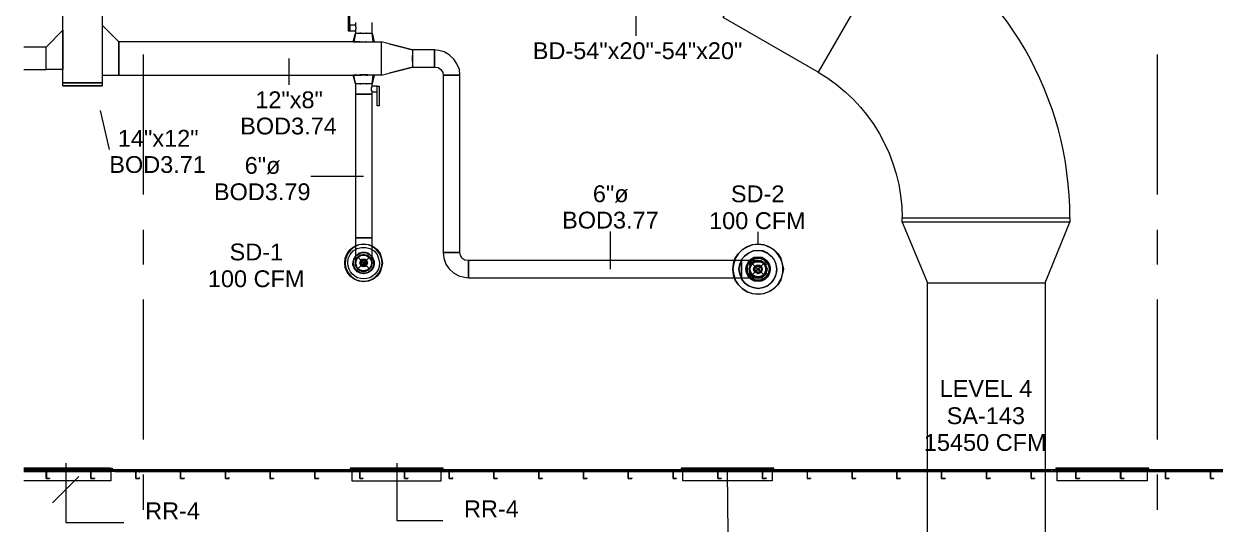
# Model space of a CAD drawing. Header units: metres. Extents: x 39 to 278, y -7 to 151.
# Drawn here: x 45.19 to 55.99, y 36.08 to 40.62 of the extents above; entities that cross this region are included whole.
import ezdxf

# ---------------------------------------------------------------- set-up
doc = ezdxf.new("R2010")
doc.units = ezdxf.units.M
doc.layers.add('HVAC - Ductos', color=5, linetype='Continuous', lineweight=50)
doc.layers.add('PDF_Geometry', color=7, linetype='Continuous', true_color=0xaaaaaa)
doc.layers.add('PDF_Text', color=7, linetype='Continuous')
doc.styles.add('PDF Helvetica', font='')
doc.styles.get('PDF Helvetica').set_extended_font_data('Helvetica')

msp = doc.modelspace()

# ---------------------------------------------------------------- linework, layer by layer
at = {"layer": 'HVAC - Ductos', "lineweight": 0}
for points in [[(52.952, 41.616), (53.154, 41.501), (52.393, 40.181), (51.531, 40.676), (52.292, 41.996), (52.402, 41.932), (52.402, 41.928), (52.952, 41.611), (53.035, 41.753), (52.485, 42.07), (52.402, 41.928), (52.952, 41.611)], [(45.541, 40.085), (45.541, 41.272), (45.898, 41.272), (45.898, 40.085)], [(48.245, 40.534), (48.24, 40.534), (48.236, 40.534), (48.24, 40.534)], [(48.3, 40.534), (48.295, 40.534)], [(49.065, 40.154), (49.088, 40.154), (49.107, 40.154), (49.12, 40.154), (49.134, 40.154), (49.139, 40.154), (49.143, 40.154), (49.139, 40.204), (49.116, 40.255), (49.088, 40.3), (49.047, 40.337), (49.001, 40.365), (48.951, 40.378), (48.914, 40.383), (48.914, 40.378), (48.914, 40.369), (48.914, 40.36), (48.914, 40.342), (48.914, 40.323), (48.914, 40.305), (48.914, 40.287), (48.914, 40.268), (48.914, 40.25), (48.914, 40.241), (48.914, 40.232), (48.914, 40.227), (48.946, 40.223), (48.969, 40.204), (48.987, 40.177), (48.992, 40.154), (49.001, 40.154), (49.015, 40.154), (49.029, 40.154), (49.047, 40.154)], [(48.992, 38.545), (49.001, 38.545), (49.015, 38.545), (49.029, 38.545), (49.047, 38.545), (49.065, 38.545), (49.088, 38.545), (49.107, 38.545), (49.12, 38.545), (49.134, 38.545), (49.139, 38.545), (49.143, 38.545), (49.143, 40.154), (49.139, 40.154), (49.134, 40.154), (49.12, 40.154), (49.107, 40.154), (49.088, 40.154), (49.065, 40.154), (49.047, 40.154), (49.029, 40.154), (49.015, 40.154), (49.001, 40.154), (48.992, 40.154)], [(48.236, 40.076), (48.24, 40.076), (48.245, 40.076), (48.24, 40.076)], [(48.295, 40.076), (48.3, 40.076)], [(48.41, 39.874), (48.392, 39.874), (48.392, 40.053), (48.41, 40.053)], [(48.195, 38.508), (48.181, 38.485), (48.172, 38.449), (48.181, 38.485)], [(48.222, 38.536), (48.254, 38.545), (48.286, 38.545), (48.318, 38.536), (48.341, 38.513), (48.346, 38.508), (48.341, 38.513), (48.346, 38.504), (48.341, 38.513), (48.318, 38.531), (48.286, 38.545), (48.254, 38.545), (48.222, 38.531), (48.199, 38.513), (48.195, 38.504), (48.199, 38.513), (48.222, 38.531), (48.254, 38.545), (48.286, 38.545), (48.318, 38.531), (48.341, 38.513), (48.318, 38.536), (48.286, 38.545), (48.254, 38.545), (48.222, 38.536), (48.195, 38.513), (48.195, 38.508), (48.195, 38.513)], [(48.199, 38.472), (48.204, 38.485), (48.217, 38.504), (48.231, 38.513), (48.25, 38.522), (48.268, 38.522), (48.286, 38.522), (48.305, 38.513), (48.323, 38.504), (48.332, 38.485), (48.341, 38.472), (48.341, 38.449), (48.341, 38.43), (48.332, 38.412), (48.323, 38.398), (48.305, 38.385), (48.286, 38.38), (48.268, 38.375), (48.25, 38.38), (48.231, 38.385), (48.217, 38.398), (48.204, 38.412), (48.199, 38.43), (48.195, 38.449)], [(48.337, 38.421), (48.318, 38.398), (48.295, 38.385), (48.268, 38.38), (48.24, 38.385), (48.217, 38.398), (48.204, 38.421), (48.199, 38.449), (48.204, 38.476), (48.217, 38.499), (48.24, 38.518), (48.268, 38.522), (48.295, 38.518), (48.318, 38.499), (48.337, 38.476), (48.341, 38.449)], [(48.24, 38.467), (48.236, 38.449), (48.24, 38.467), (48.25, 38.481), (48.268, 38.485), (48.286, 38.481), (48.3, 38.467), (48.305, 38.449), (48.3, 38.467), (48.286, 38.481), (48.268, 38.485), (48.254, 38.481)], [(48.25, 38.467), (48.245, 38.449), (48.25, 38.467), (48.263, 38.476), (48.277, 38.476), (48.291, 38.467), (48.295, 38.449), (48.291, 38.467), (48.277, 38.476), (48.263, 38.476)], [(48.282, 38.435), (48.268, 38.43), (48.254, 38.435), (48.25, 38.449), (48.254, 38.467), (48.268, 38.472), (48.282, 38.467), (48.291, 38.449)], [(49.221, 38.316), (49.221, 38.32), (49.221, 38.33), (49.221, 38.339), (49.221, 38.357), (49.221, 38.375), (49.221, 38.394), (49.221, 38.412), (49.221, 38.43), (49.221, 38.449), (49.221, 38.458), (49.221, 38.467), (49.221, 38.472), (49.189, 38.476), (49.162, 38.495), (49.148, 38.522), (49.143, 38.545), (49.139, 38.545), (49.134, 38.545), (49.12, 38.545), (49.107, 38.545), (49.088, 38.545), (49.065, 38.545), (49.047, 38.545), (49.029, 38.545), (49.015, 38.545), (49.001, 38.545), (48.992, 38.545), (48.997, 38.495), (49.015, 38.44), (49.047, 38.398), (49.084, 38.362), (49.134, 38.334), (49.185, 38.32)], [(51.696, 38.316), (51.696, 38.32), (51.696, 38.33), (51.696, 38.339), (51.696, 38.357), (51.696, 38.375), (51.696, 38.394), (51.696, 38.412), (51.696, 38.43), (51.696, 38.449), (51.696, 38.458), (51.696, 38.467), (51.696, 38.472), (49.221, 38.472), (49.221, 38.467), (49.221, 38.458), (49.221, 38.449), (49.221, 38.43), (49.221, 38.412), (49.221, 38.394), (49.221, 38.375), (49.221, 38.357), (49.221, 38.339), (49.221, 38.33), (49.221, 38.32), (49.221, 38.316)], [(51.682, 38.348), (51.673, 38.394), (51.682, 38.44), (51.696, 38.472), (51.682, 38.44), (51.673, 38.394), (51.682, 38.348), (51.696, 38.316)], [(51.756, 38.458), (51.742, 38.426), (51.737, 38.394), (51.742, 38.426), (51.756, 38.458), (51.77, 38.472)], [(48.3, 38.435), (48.305, 38.449), (48.3, 38.435), (48.286, 38.421), (48.268, 38.417), (48.25, 38.421), (48.24, 38.435), (48.236, 38.449), (48.24, 38.435), (48.254, 38.421), (48.268, 38.417), (48.286, 38.421)], [(48.291, 38.435), (48.295, 38.449), (48.291, 38.435), (48.277, 38.426), (48.263, 38.426), (48.25, 38.435), (48.245, 38.449), (48.25, 38.435), (48.263, 38.426), (48.277, 38.426)], [(48.272, 38.453), (48.268, 38.453), (48.263, 38.449), (48.268, 38.458), (48.272, 38.458), (48.277, 38.449), (48.272, 38.444), (48.268, 38.444), (48.263, 38.449), (48.268, 38.444), (48.272, 38.444), (48.272, 38.449)], [(51.742, 38.362), (51.737, 38.394), (51.742, 38.362), (51.756, 38.33), (51.77, 38.316), (51.756, 38.33)], [(51.875, 38.458), (51.898, 38.444), (51.912, 38.421), (51.916, 38.394), (51.912, 38.366), (51.898, 38.343), (51.875, 38.33), (51.847, 38.325), (51.82, 38.33), (51.797, 38.343), (51.783, 38.366), (51.774, 38.394), (51.783, 38.421), (51.797, 38.444), (51.82, 38.458), (51.847, 38.462)], [(51.866, 38.426), (51.847, 38.43), (51.866, 38.426), (51.88, 38.412), (51.884, 38.394), (51.88, 38.375), (51.866, 38.362), (51.847, 38.353), (51.829, 38.362), (51.811, 38.375), (51.806, 38.394), (51.811, 38.412), (51.829, 38.426), (51.847, 38.43), (51.829, 38.426), (51.815, 38.412), (51.806, 38.394), (51.815, 38.375), (51.829, 38.362), (51.847, 38.357), (51.866, 38.362), (51.88, 38.375), (51.884, 38.394), (51.88, 38.412)], [(51.829, 38.362), (51.847, 38.357), (51.829, 38.362), (51.815, 38.375), (51.811, 38.394), (51.815, 38.412), (51.829, 38.426), (51.847, 38.43), (51.829, 38.426), (51.815, 38.412), (51.811, 38.394), (51.815, 38.375)], [(51.861, 38.417), (51.875, 38.403), (51.875, 38.385), (51.861, 38.371), (51.847, 38.366), (51.829, 38.371), (51.82, 38.385), (51.82, 38.403), (51.829, 38.417), (51.847, 38.421)], [(51.838, 38.389), (51.847, 38.385), (51.838, 38.389), (51.838, 38.398), (51.847, 38.403), (51.838, 38.398)], [(51.866, 38.426), (51.847, 38.43), (51.866, 38.426), (51.88, 38.412), (51.884, 38.394), (51.88, 38.375), (51.866, 38.362), (51.847, 38.357), (51.866, 38.362), (51.88, 38.375), (51.884, 38.394), (51.88, 38.412)], [(51.857, 38.398), (51.847, 38.403), (51.857, 38.398), (51.857, 38.389), (51.847, 38.385), (51.857, 38.389)], [(54.451, 35.832), (53.383, 35.832), (53.383, 38.27), (54.451, 38.27)], [(45.302, 36.56), (45.188, 36.56)], [(45.541, 36.56), (45.38, 36.56)], [(45.774, 36.56), (45.619, 36.56)], [(45.972, 36.56), (45.857, 36.56)], [(48.295, 36.56), (48.172, 36.56)], [(48.534, 36.56), (48.373, 36.56)], [(48.772, 36.56), (48.612, 36.56)], [(48.969, 36.56), (48.85, 36.56)], [(51.99, 36.588), (51.151, 36.588), (51.151, 36.583), (51.165, 36.583), (51.165, 36.56), (51.976, 36.56), (51.976, 36.583), (51.99, 36.583)], [(51.976, 36.56), (51.976, 36.473), (51.165, 36.473), (51.165, 36.56)], [(51.293, 36.56), (51.174, 36.56)], [(51.531, 36.56), (51.375, 36.56)], [(51.77, 36.56), (51.609, 36.56)], [(51.971, 36.56), (51.847, 36.56)], [(54.694, 36.56), (54.575, 36.56)], [(54.932, 36.56), (54.772, 36.56)], [(55.17, 36.56), (55.01, 36.56)], [(55.372, 36.56), (55.248, 36.56)]]:
    msp.add_lwpolyline(points, close=True, dxfattribs=at)
for points in [[(53.154, 41.501), (52.393, 40.181, -0.264187), (53.154, 38.861), (54.675, 38.861), (54.675, 38.82), (53.154, 38.82), (53.383, 38.27), (54.451, 38.27), (54.675, 38.82), (53.154, 38.82), (53.154, 38.861), (54.675, 38.861, 0.268684)], [(48.195, 38.504), (48.181, 38.481), (48.176, 38.449, 1.352719), (48.346, 38.504), (48.36, 38.481), (48.364, 38.449), (48.36, 38.485), (48.346, 38.508, -1.386721), (48.172, 38.449, 0.97067), (48.364, 38.449, -1.353408)], [(51.847, 38.22), (51.802, 38.229), (51.76, 38.243), (51.724, 38.27), (51.696, 38.307), (51.696, 38.316), (51.696, 38.307), (51.724, 38.27), (51.76, 38.243), (51.802, 38.229), (51.847, 38.22), (51.893, 38.229), (51.935, 38.243), (51.967, 38.27), (51.994, 38.307), (52.012, 38.348), (52.017, 38.394), (52.012, 38.44), (51.994, 38.481), (51.967, 38.513), (51.935, 38.54), (51.893, 38.559), (51.847, 38.563), (51.802, 38.559), (51.76, 38.54), (51.724, 38.513), (51.696, 38.481), (51.696, 38.472), (51.696, 38.481), (51.724, 38.513), (51.76, 38.54), (51.802, 38.559), (51.847, 38.563, -0.986746)], [(51.77, 38.316), (51.783, 38.302), (51.811, 38.288), (51.847, 38.284), (51.88, 38.288), (51.912, 38.302), (51.935, 38.33), (51.953, 38.362), (51.957, 38.394), (51.953, 38.426), (51.935, 38.458), (51.912, 38.481), (51.88, 38.499), (51.847, 38.504), (51.811, 38.499), (51.783, 38.481), (51.77, 38.472), (51.783, 38.481), (51.811, 38.499), (51.847, 38.504, -1.497407)]]:
    msp.add_lwpolyline(points, format="xyb", close=True, dxfattribs=at)
for points in [[(50.738, 41.245), (50.738, 40.511)], [(48.13, 40.736), (48.13, 40.557), (48.144, 40.557), (48.195, 40.557), (48.195, 40.534), (48.181, 40.456)], [(48.195, 40.63), (48.195, 40.608), (48.144, 40.608), (48.144, 40.603), (48.144, 40.598), (48.144, 40.594), (48.144, 40.589), (48.144, 40.58), (48.144, 40.575), (48.144, 40.571), (48.144, 40.562), (48.144, 40.557), (48.144, 40.736)], [(48.195, 40.534), (48.199, 40.534), (48.195, 40.534), (48.199, 40.534), (48.204, 40.534), (48.217, 40.534), (48.231, 40.534), (48.25, 40.534), (48.268, 40.534), (48.291, 40.534), (48.309, 40.534), (48.323, 40.534), (48.337, 40.534), (48.341, 40.534), (48.346, 40.534), (48.346, 40.63)], [(45.188, 40.204), (45.389, 40.204), (45.389, 40.406), (45.541, 40.562), (45.541, 40.204), (45.389, 40.204), (45.389, 40.406), (45.188, 40.406)], [(48.236, 40.456), (46.049, 40.456), (46.049, 40.154), (46.049, 40.456), (45.898, 40.608), (45.898, 40.154), (46.049, 40.154), (48.236, 40.154)], [(48.176, 40.456), (48.195, 40.534), (48.176, 40.456)], [(48.195, 40.608), (48.195, 40.603), (48.195, 40.594), (48.199, 40.585), (48.199, 40.575), (48.195, 40.571), (48.195, 40.562), (48.195, 40.557)], [(48.346, 40.456), (48.355, 40.456), (48.36, 40.456), (48.364, 40.456), (48.346, 40.534), (48.364, 40.456), (48.36, 40.456)], [(48.355, 40.456), (48.346, 40.534)], [(48.176, 40.456), (48.181, 40.456), (48.185, 40.456), (48.195, 40.456)], [(48.176, 40.456), (48.176, 40.456)], [(48.199, 40.456), (48.217, 40.456)], [(48.222, 40.456), (48.227, 40.456), (48.236, 40.456), (48.259, 40.456), (48.282, 40.456), (48.305, 40.456), (48.314, 40.456), (48.318, 40.456), (48.323, 40.456), (48.341, 40.456)], [(48.305, 40.452), (48.282, 40.452), (48.259, 40.452), (48.236, 40.452)], [(48.254, 40.456), (48.25, 40.456)], [(48.291, 40.456), (48.286, 40.456)], [(48.3, 40.456), (48.428, 40.456), (48.428, 40.154), (48.3, 40.154)], [(48.502, 40.438), (48.712, 40.383), (48.428, 40.456), (48.428, 40.154), (48.712, 40.227), (48.502, 40.172)], [(47.59, 40.305), (47.59, 40.067)], [(48.712, 40.273), (48.712, 40.268), (48.712, 40.25), (48.712, 40.241), (48.712, 40.232), (48.712, 40.227), (48.914, 40.227), (48.914, 40.232), (48.914, 40.241), (48.914, 40.25), (48.914, 40.268), (48.914, 40.287), (48.914, 40.305), (48.914, 40.323), (48.914, 40.342), (48.914, 40.36), (48.914, 40.369), (48.914, 40.378), (48.914, 40.383), (48.712, 40.383), (48.712, 40.378), (48.712, 40.369), (48.712, 40.36), (48.712, 40.342), (48.712, 40.337)], [(48.712, 40.383), (48.712, 40.378)], [(48.712, 40.36), (48.712, 40.333), (48.712, 40.305), (48.712, 40.278), (48.712, 40.25)], [(48.712, 40.278), (48.712, 40.287), (48.712, 40.305), (48.712, 40.323), (48.712, 40.333)], [(48.712, 40.236), (48.712, 40.227)], [(48.195, 40.154), (48.185, 40.154), (48.181, 40.154), (48.176, 40.154)], [(48.176, 40.154), (48.195, 40.076), (48.176, 40.154)], [(48.176, 40.154), (48.176, 40.154)], [(48.195, 40.076), (48.199, 40.076), (48.195, 40.076), (48.181, 40.154)], [(48.19, 40.154), (48.19, 40.154)], [(48.36, 40.154), (48.364, 40.154), (48.346, 40.076), (48.341, 40.076), (48.337, 40.076), (48.323, 40.076), (48.309, 40.076), (48.291, 40.076), (48.268, 40.076), (48.25, 40.076), (48.231, 40.076), (48.217, 40.076), (48.204, 40.076), (48.199, 40.076), (48.195, 40.076), (48.195, 39.98), (48.204, 39.98), (48.217, 39.98), (48.231, 39.98), (48.25, 39.98), (48.268, 39.98), (48.291, 39.98), (48.309, 39.98), (48.323, 39.98), (48.337, 39.98), (48.341, 39.98), (48.346, 39.98), (48.341, 39.98), (48.337, 39.98), (48.323, 39.98), (48.309, 39.98), (48.291, 39.98), (48.268, 39.98), (48.25, 39.98), (48.231, 39.98), (48.217, 39.98), (48.204, 39.98), (48.195, 39.98), (48.195, 38.678), (48.204, 38.678), (48.217, 38.678), (48.231, 38.678), (48.25, 38.678), (48.268, 38.678), (48.291, 38.678), (48.309, 38.678), (48.323, 38.678), (48.337, 38.678), (48.341, 38.678), (48.346, 38.678), (48.346, 39.98), (48.346, 40.003), (48.392, 40.003), (48.392, 40.007), (48.392, 40.012), (48.392, 40.016), (48.392, 40.021), (48.392, 40.025), (48.392, 40.035), (48.392, 40.039), (48.392, 40.044), (48.392, 40.048), (48.392, 40.053), (48.346, 40.053), (48.346, 40.076), (48.355, 40.154)], [(48.217, 40.154), (48.199, 40.154)], [(48.222, 40.154), (48.227, 40.154), (48.24, 40.154)], [(48.341, 40.154), (48.323, 40.154), (48.318, 40.154), (48.314, 40.154), (48.305, 40.154), (48.282, 40.154), (48.259, 40.154), (48.236, 40.154), (48.227, 40.154)], [(48.236, 40.158), (48.259, 40.158), (48.282, 40.158), (48.305, 40.158)], [(48.25, 40.154), (48.254, 40.154)], [(48.286, 40.154), (48.291, 40.154)], [(48.295, 40.154), (48.309, 40.154)], [(48.346, 40.076), (48.364, 40.154), (48.36, 40.154), (48.355, 40.154), (48.346, 40.154)], [(45.541, 40.058), (45.541, 40.085), (45.898, 40.085), (45.898, 40.058)], [(45.898, 40.058), (45.541, 40.058), (45.898, 40.058)], [(48.346, 40.003), (48.346, 40.007), (48.341, 40.016), (48.341, 40.025), (48.341, 40.03), (48.341, 40.039), (48.346, 40.048), (48.346, 40.053)], [(45.88, 39.833), (45.962, 39.48)], [(48.268, 39.233), (47.791, 39.233)], [(50.509, 38.394), (50.509, 38.737)], [(51.847, 38.623), (51.847, 38.733)], [(48.346, 38.605), (48.355, 38.6), (48.392, 38.572), (48.419, 38.536), (48.433, 38.495), (48.442, 38.449), (48.433, 38.408), (48.419, 38.366), (48.392, 38.33), (48.355, 38.302), (48.314, 38.284), (48.268, 38.279), (48.227, 38.284), (48.185, 38.302), (48.149, 38.33), (48.121, 38.366), (48.103, 38.408), (48.098, 38.449), (48.103, 38.495), (48.121, 38.536), (48.149, 38.572), (48.185, 38.6), (48.195, 38.605)], [(48.346, 38.449), (48.346, 38.458), (48.346, 38.476), (48.346, 38.504), (48.346, 38.545), (48.346, 38.591), (48.346, 38.646), (48.346, 38.678), (48.341, 38.678), (48.337, 38.678), (48.323, 38.678), (48.309, 38.678), (48.291, 38.678), (48.268, 38.678), (48.25, 38.678), (48.231, 38.678), (48.217, 38.678), (48.204, 38.678), (48.195, 38.678), (48.195, 38.628), (48.195, 38.577), (48.195, 38.531), (48.195, 38.495), (48.195, 38.467), (48.195, 38.453), (48.195, 38.449), (48.195, 38.458), (48.195, 38.449), (48.195, 38.43), (48.204, 38.412), (48.217, 38.398), (48.231, 38.385), (48.25, 38.375), (48.268, 38.375), (48.291, 38.375), (48.309, 38.385), (48.323, 38.398), (48.337, 38.412), (48.341, 38.43), (48.346, 38.449), (48.346, 38.458), (48.346, 38.449), (48.341, 38.43), (48.337, 38.412), (48.323, 38.398), (48.309, 38.385), (48.291, 38.375), (48.268, 38.375), (48.25, 38.375), (48.231, 38.385), (48.217, 38.398), (48.204, 38.412), (48.195, 38.43), (48.195, 38.449)], [(48.195, 38.605), (48.227, 38.618), (48.268, 38.623), (48.314, 38.618), (48.346, 38.605)], [(48.346, 38.6), (48.314, 38.614), (48.268, 38.618), (48.227, 38.614), (48.195, 38.6)], [(48.195, 38.572), (48.208, 38.582), (48.25, 38.591), (48.291, 38.591), (48.327, 38.582), (48.346, 38.568)], [(51.632, 38.472), (51.641, 38.495), (51.669, 38.536), (51.705, 38.572), (51.747, 38.6), (51.797, 38.618), (51.847, 38.623), (51.898, 38.618), (51.944, 38.6), (51.99, 38.572), (52.026, 38.536), (52.054, 38.495), (52.067, 38.444), (52.077, 38.394), (52.067, 38.343), (52.054, 38.293), (52.026, 38.252), (51.99, 38.215), (51.944, 38.187), (51.898, 38.169), (51.847, 38.165), (51.797, 38.169), (51.747, 38.187), (51.705, 38.215), (51.669, 38.252), (51.641, 38.293), (51.632, 38.316)], [(48.295, 38.522), (48.3, 38.522), (48.3, 38.518), (48.323, 38.504), (48.309, 38.518), (48.291, 38.522), (48.268, 38.527), (48.25, 38.522), (48.231, 38.518), (48.217, 38.504), (48.204, 38.49), (48.195, 38.472), (48.195, 38.458)], [(48.199, 38.426), (48.195, 38.449), (48.199, 38.476), (48.199, 38.481)], [(48.199, 38.481), (48.199, 38.481)], [(48.204, 38.481), (48.217, 38.504), (48.24, 38.518)], [(48.236, 38.518), (48.24, 38.522), (48.245, 38.522)], [(48.245, 38.518), (48.268, 38.522), (48.295, 38.518)], [(48.346, 38.458), (48.341, 38.472), (48.337, 38.49), (48.323, 38.504), (48.337, 38.481), (48.341, 38.481), (48.341, 38.476)], [(48.337, 38.476), (48.341, 38.449), (48.337, 38.426)], [(51.637, 38.472), (51.627, 38.444), (51.618, 38.394), (51.627, 38.343), (51.637, 38.316)], [(51.632, 38.316), (51.623, 38.343), (51.618, 38.394), (51.623, 38.444), (51.632, 38.472)], [(51.847, 38.472), (51.838, 38.472), (51.82, 38.472), (51.792, 38.472), (51.756, 38.472), (51.715, 38.472), (51.696, 38.472), (51.696, 38.467), (51.696, 38.458), (51.696, 38.449), (51.696, 38.43), (51.696, 38.412), (51.696, 38.394), (51.696, 38.375), (51.696, 38.357), (51.696, 38.339), (51.696, 38.33), (51.696, 38.32), (51.696, 38.316), (51.737, 38.316), (51.779, 38.316), (51.811, 38.316), (51.834, 38.316), (51.847, 38.316), (51.838, 38.316)], [(51.788, 38.476), (51.774, 38.467), (51.76, 38.444), (51.747, 38.421), (51.747, 38.394), (51.747, 38.366), (51.76, 38.343), (51.783, 38.316), (51.779, 38.32)], [(51.747, 38.403), (51.747, 38.412), (51.76, 38.444), (51.783, 38.472), (51.779, 38.467)], [(51.756, 38.43), (51.76, 38.444), (51.779, 38.462), (51.797, 38.481), (51.82, 38.49), (51.847, 38.495), (51.87, 38.49), (51.898, 38.481), (51.916, 38.462), (51.935, 38.444), (51.939, 38.43)], [(51.77, 38.426), (51.788, 38.453), (51.815, 38.467), (51.815, 38.472), (51.847, 38.476), (51.875, 38.472), (51.898, 38.458), (51.921, 38.435), (51.921, 38.43)], [(51.87, 38.462), (51.847, 38.472), (51.815, 38.462), (51.792, 38.449), (51.774, 38.421), (51.77, 38.394), (51.774, 38.366), (51.792, 38.339), (51.815, 38.325), (51.847, 38.316), (51.87, 38.32)], [(51.774, 38.43), (51.774, 38.435), (51.792, 38.458), (51.82, 38.472), (51.847, 38.476), (51.88, 38.467), (51.902, 38.453)], [(51.797, 38.476), (51.797, 38.481)], [(51.815, 38.49), (51.806, 38.485)], [(51.847, 38.472), (51.847, 38.472)], [(51.847, 38.472), (51.847, 38.472)], [(51.884, 38.485), (51.88, 38.49)], [(51.893, 38.481), (51.898, 38.476)], [(51.916, 38.467), (51.907, 38.476)], [(48.199, 38.417), (48.199, 38.421), (48.199, 38.426)], [(48.24, 38.385), (48.217, 38.398), (48.204, 38.421)], [(48.204, 38.412), (48.204, 38.412)], [(48.245, 38.38), (48.24, 38.38), (48.236, 38.38)], [(48.295, 38.38), (48.268, 38.375), (48.245, 38.38)], [(48.3, 38.38), (48.295, 38.38)], [(48.337, 38.421), (48.323, 38.398), (48.3, 38.385)], [(48.341, 38.426), (48.341, 38.421), (48.337, 38.417)], [(48.337, 38.412), (48.337, 38.412)], [(51.747, 38.412), (51.747, 38.375), (51.76, 38.343), (51.774, 38.32), (51.788, 38.311)], [(51.747, 38.394), (51.747, 38.394)], [(51.747, 38.371), (51.747, 38.375), (51.747, 38.38)], [(51.77, 38.421), (51.765, 38.394), (51.77, 38.362), (51.788, 38.334), (51.815, 38.316), (51.847, 38.311), (51.82, 38.316), (51.792, 38.33), (51.774, 38.353), (51.774, 38.357)], [(51.88, 38.462), (51.875, 38.462), (51.87, 38.462)], [(51.898, 38.449), (51.88, 38.462)], [(51.916, 38.426), (51.902, 38.449)], [(51.902, 38.339), (51.916, 38.362)], [(51.907, 38.449), (51.921, 38.426)], [(51.921, 38.421), (51.93, 38.394), (51.921, 38.362), (51.907, 38.334)], [(51.916, 38.421), (51.916, 38.426)], [(51.916, 38.366), (51.921, 38.394), (51.916, 38.421)], [(51.916, 38.362), (51.916, 38.366)], [(51.948, 38.408), (51.944, 38.412)], [(51.944, 38.394), (51.944, 38.394)], [(51.944, 38.371), (51.948, 38.38)], [(51.797, 38.307), (51.797, 38.307)], [(51.806, 38.302), (51.815, 38.297)], [(51.815, 38.316), (51.815, 38.316)], [(51.921, 38.357), (51.921, 38.353), (51.898, 38.33), (51.875, 38.316), (51.847, 38.311), (51.88, 38.316), (51.902, 38.334)], [(51.847, 38.316), (51.847, 38.316)], [(51.87, 38.32), (51.875, 38.325), (51.88, 38.325)], [(51.88, 38.325), (51.898, 38.339)], [(51.88, 38.297), (51.884, 38.302)], [(51.898, 38.307), (51.893, 38.307)], [(51.907, 38.311), (51.916, 38.32)], [(45.568, 36.634), (45.568, 36.395), (45.568, 36.157)], [(48.57, 36.634), (48.57, 36.395), (48.57, 36.157)], [(45.967, 36.588), (45.188, 36.588), (45.99, 36.588), (45.99, 36.583), (45.976, 36.583), (45.976, 36.56), (45.188, 36.56), (45.976, 36.56), (45.976, 36.473), (45.188, 36.473)], [(45.188, 36.583), (45.99, 36.583)], [(45.568, 36.56), (45.568, 36.097), (46.095, 36.097)], [(45.972, 36.56), (45.972, 36.56)], [(48.149, 36.583), (48.992, 36.583), (48.992, 36.588), (48.149, 36.588), (48.149, 36.583), (48.162, 36.583), (48.162, 36.56), (48.974, 36.56), (48.162, 36.56), (48.162, 36.473), (48.974, 36.473), (48.974, 36.56), (48.974, 36.583), (48.987, 36.583)], [(48.965, 36.588), (48.172, 36.588)], [(48.57, 36.56), (48.57, 36.116), (48.987, 36.116)], [(48.969, 36.56), (48.969, 36.56)], [(51.151, 36.583), (51.99, 36.583)], [(51.967, 36.588), (51.174, 36.588)], [(51.568, 36.56), (51.572, 35.997)], [(51.971, 36.56), (51.971, 36.56)], [(54.552, 36.583), (54.561, 36.583), (54.561, 36.56), (55.377, 36.56), (55.377, 36.473), (54.561, 36.473), (54.561, 36.56), (55.377, 36.56), (55.377, 36.583), (55.39, 36.583), (55.39, 36.588), (54.547, 36.588), (54.547, 36.583), (55.39, 36.583)], [(55.368, 36.588), (54.575, 36.588)], [(55.372, 36.56), (55.372, 36.56)], [(45.687, 36.515), (45.568, 36.395), (45.449, 36.276)]]:
    msp.add_lwpolyline(points, dxfattribs=at)
for points in [[(48.195, 38.6), (48.185, 38.595), (48.153, 38.568), (48.126, 38.536), (48.107, 38.495), (48.103, 38.449, 0.986375), (48.437, 38.449), (48.433, 38.495), (48.415, 38.536), (48.387, 38.568), (48.355, 38.595), (48.346, 38.6)], [(51.637, 38.316), (51.641, 38.293), (51.669, 38.252), (51.705, 38.215), (51.747, 38.187), (51.797, 38.174), (51.847, 38.169, 1.005085), (51.847, 38.618), (51.797, 38.614), (51.747, 38.595), (51.705, 38.572), (51.669, 38.536), (51.641, 38.49), (51.637, 38.472)], [(48.346, 38.568), (48.364, 38.559), (48.392, 38.527), (48.405, 38.49), (48.415, 38.449, -0.99486), (48.126, 38.449), (48.13, 38.49), (48.149, 38.527), (48.176, 38.559), (48.195, 38.572)], [(51.948, 38.412), (51.948, 38.403), (51.948, 38.394), (51.948, 38.38), (51.948, 38.375), (51.944, 38.371), (51.944, 38.366), (51.935, 38.343), (51.921, 38.32), (51.916, 38.32), (51.912, 38.316), (51.907, 38.311), (51.898, 38.307), (51.889, 38.302), (51.88, 38.297), (51.875, 38.297), (51.847, 38.293), (51.82, 38.297), (51.815, 38.297), (51.811, 38.297), (51.806, 38.302), (51.797, 38.307), (51.788, 38.311), (51.783, 38.316), (51.811, 38.297), (51.847, 38.293, 1.438103), (51.783, 38.472), (51.788, 38.476), (51.797, 38.481), (51.806, 38.485), (51.811, 38.49), (51.815, 38.49), (51.82, 38.49), (51.847, 38.495), (51.875, 38.49), (51.88, 38.49), (51.889, 38.485), (51.898, 38.481), (51.907, 38.476), (51.912, 38.472), (51.916, 38.467), (51.921, 38.467), (51.935, 38.444), (51.944, 38.421), (51.944, 38.412)]]:
    msp.add_lwpolyline(points, format="xyb", dxfattribs=at)
for centre, radius, start, end in [((51.848, 38.392), 0.0759, 269.834, 97.1111), ((51.847, 38.393), 0.0985, 201.5275, 338.4725)]:
    msp.add_arc(centre, radius, start, end, dxfattribs=at)
at = {"layer": 'PDF_Geometry', "lineweight": 0}
for points in [[(46.27, 40.342), (46.27, 39.072)], [(55.468, 40.342), (55.468, 39.072)], [(46.27, 38.751), (46.27, 38.435)], [(55.468, 38.751), (55.468, 38.435)], [(46.27, 38.119), (46.27, 36.849)], [(55.468, 38.119), (55.468, 36.849)], [(46.013, 36.56), (45.188, 36.56)], [(46.013, 36.56), (45.188, 36.56)], [(45.422, 36.56), (45.422, 36.556), (45.422, 36.56), (45.394, 36.56)], [(45.422, 36.556), (45.422, 36.556)], [(45.83, 36.56), (45.83, 36.556), (45.83, 36.56), (45.797, 36.56)], [(45.83, 36.556), (45.83, 36.556)], [(46.013, 36.574), (46.013, 36.56)], [(46.013, 36.574), (46.013, 36.56)], [(46.27, 36.533), (46.27, 36.212)], [(48.263, 36.56), (48.263, 36.556), (48.263, 36.56), (48.236, 36.56)], [(48.263, 36.556), (48.263, 36.556)], [(48.671, 36.56), (48.671, 36.556), (48.671, 36.56), (48.644, 36.56), (48.639, 36.56), (48.639, 36.556), (48.639, 36.496), (48.644, 36.496), (48.671, 36.496), (48.671, 36.501), (48.671, 36.496), (48.644, 36.496), (48.639, 36.496), (48.639, 36.556), (48.639, 36.56)], [(48.671, 36.556), (48.671, 36.556)], [(51.513, 36.56), (51.513, 36.556), (51.513, 36.56), (51.485, 36.56), (51.481, 36.56), (51.481, 36.556), (51.481, 36.496), (51.485, 36.496), (51.513, 36.496), (51.513, 36.501), (51.513, 36.496), (51.485, 36.496), (51.481, 36.496), (51.481, 36.556), (51.481, 36.56)], [(51.513, 36.556), (51.513, 36.556)], [(51.921, 36.56), (51.921, 36.556), (51.916, 36.556), (51.916, 36.56), (51.889, 36.56)], [(53.543, 36.556), (53.543, 36.556)], [(54.355, 36.556), (54.355, 36.556)], [(54.763, 36.56), (54.763, 36.556), (54.763, 36.56), (54.73, 36.56)], [(54.763, 36.556), (54.763, 36.556)], [(55.166, 36.56), (55.166, 36.556), (55.166, 36.56), (55.138, 36.56)], [(55.166, 36.556), (55.166, 36.556)], [(55.468, 36.533), (55.468, 36.212)], [(45.394, 36.496), (45.394, 36.496)], [(45.422, 36.501), (45.422, 36.501)], [(45.797, 36.496), (45.797, 36.496)], [(45.797, 36.496), (45.797, 36.496)], [(45.83, 36.501), (45.83, 36.501)], [(48.236, 36.496), (48.236, 36.496)], [(48.236, 36.496), (48.236, 36.496)], [(48.263, 36.501), (48.263, 36.501)], [(48.671, 36.501), (48.671, 36.501)], [(51.513, 36.501), (51.513, 36.501)], [(51.889, 36.496), (51.889, 36.496)], [(51.889, 36.496), (51.889, 36.496)], [(53.543, 36.501), (53.543, 36.501)], [(53.919, 36.496), (53.919, 36.496)], [(53.919, 36.496), (53.919, 36.496)], [(54.355, 36.501), (54.355, 36.501)], [(54.73, 36.496), (54.73, 36.496)], [(54.73, 36.496), (54.73, 36.496)], [(54.763, 36.501), (54.763, 36.501)], [(55.138, 36.496), (55.138, 36.496)], [(55.166, 36.501), (55.166, 36.501)]]:
    msp.add_lwpolyline(points, dxfattribs=at)
at = {"layer": 'PDF_Geometry', "color": 8, "lineweight": 0, "true_color": 0x808080}
for points in [[(48.332, 38.495), (48.291, 38.522), (48.245, 38.522), (48.208, 38.495), (48.195, 38.449), (48.208, 38.408), (48.245, 38.38), (48.291, 38.38), (48.332, 38.408), (48.346, 38.449)], [(51.907, 38.44), (51.87, 38.467), (51.825, 38.467), (51.783, 38.44), (51.77, 38.394), (51.783, 38.348), (51.825, 38.32), (51.87, 38.32), (51.907, 38.348), (51.921, 38.394)]]:
    msp.add_lwpolyline(points, close=True, dxfattribs=at)
for points in [[(48.217, 38.504), (48.323, 38.398)], [(48.323, 38.504), (48.217, 38.398)], [(51.792, 38.449), (51.902, 38.339)], [(51.902, 38.449), (51.792, 38.339)]]:
    msp.add_lwpolyline(points, dxfattribs=at)
at = {"layer": 'PDF_Geometry', "lineweight": 0}
for points in [[(46.013, 36.574), (45.188, 36.574), (46.013, 36.574), (48.126, 36.574)], [(45.394, 36.556), (45.394, 36.496), (45.422, 36.496), (45.422, 36.501), (45.422, 36.496), (45.394, 36.496), (45.389, 36.496), (45.389, 36.556), (45.389, 36.56), (45.394, 36.56)], [(45.797, 36.556), (45.797, 36.496), (45.83, 36.496), (45.83, 36.501), (45.83, 36.496), (45.797, 36.496), (45.797, 36.556), (45.797, 36.56)], [(48.126, 36.574), (48.126, 36.56), (47.86, 36.56), (48.126, 36.56), (48.126, 36.574), (46.013, 36.574), (46.013, 36.56), (46.205, 36.56), (46.013, 36.56), (46.013, 36.574)], [(46.237, 36.56), (46.205, 36.56), (46.205, 36.556), (46.205, 36.496), (46.237, 36.496), (46.237, 36.501), (46.233, 36.501), (46.233, 36.496), (46.205, 36.496), (46.205, 36.556), (46.205, 36.56), (46.233, 36.56), (46.233, 36.556), (46.237, 36.556)], [(46.613, 36.56), (46.233, 36.56)], [(46.641, 36.56), (46.613, 36.56), (46.609, 36.56), (46.609, 36.556), (46.609, 36.496), (46.613, 36.496), (46.641, 36.496), (46.641, 36.501), (46.641, 36.496), (46.613, 36.496), (46.609, 36.496), (46.609, 36.556), (46.609, 36.56), (46.613, 36.56), (46.641, 36.56), (46.641, 36.556)], [(47.017, 36.56), (46.641, 36.56)], [(47.049, 36.56), (47.017, 36.56), (47.017, 36.556), (47.017, 36.496), (47.049, 36.496), (47.049, 36.501), (47.044, 36.501), (47.044, 36.496), (47.017, 36.496), (47.017, 36.556), (47.017, 36.56), (47.044, 36.56), (47.044, 36.556), (47.049, 36.556)], [(47.424, 36.56), (47.049, 36.56)], [(47.452, 36.56), (47.424, 36.56), (47.42, 36.56), (47.42, 36.556), (47.42, 36.496), (47.424, 36.496), (47.452, 36.496), (47.452, 36.501), (47.452, 36.496), (47.424, 36.496), (47.424, 36.556), (47.424, 36.56), (47.452, 36.56), (47.452, 36.556)], [(47.828, 36.56), (47.452, 36.56)], [(47.86, 36.56), (47.828, 36.56), (47.828, 36.556), (47.828, 36.496), (47.86, 36.496), (47.86, 36.501), (47.86, 36.496), (47.828, 36.496), (47.828, 36.556), (47.828, 36.56), (47.86, 36.56), (47.86, 36.556)], [(48.126, 36.56), (48.126, 36.574), (49.015, 36.574), (51.123, 36.574), (49.015, 36.574), (48.126, 36.574), (48.126, 36.56), (49.015, 36.56), (49.015, 36.574), (49.015, 36.56)], [(48.236, 36.556), (48.236, 36.496), (48.263, 36.496), (48.263, 36.501), (48.263, 36.496), (48.236, 36.496), (48.236, 36.556), (48.236, 36.56)], [(51.123, 36.574), (51.123, 36.56), (51.105, 36.56), (51.123, 36.56), (51.123, 36.574), (49.015, 36.574), (49.015, 36.56), (49.047, 36.56), (49.015, 36.56), (49.015, 36.574)], [(49.079, 36.56), (49.047, 36.56), (49.047, 36.556), (49.047, 36.496), (49.079, 36.496), (49.079, 36.501), (49.075, 36.501), (49.075, 36.496), (49.047, 36.496), (49.047, 36.556), (49.047, 36.56), (49.075, 36.56), (49.075, 36.556), (49.079, 36.556)], [(49.455, 36.56), (49.075, 36.56)], [(49.482, 36.56), (49.455, 36.56), (49.45, 36.56), (49.45, 36.556), (49.45, 36.496), (49.455, 36.496), (49.482, 36.496), (49.482, 36.501), (49.482, 36.496), (49.455, 36.496), (49.45, 36.496), (49.45, 36.556), (49.455, 36.56), (49.482, 36.56), (49.482, 36.556)], [(49.858, 36.56), (49.482, 36.56)], [(49.89, 36.56), (49.858, 36.56), (49.858, 36.556), (49.858, 36.496), (49.89, 36.496), (49.89, 36.501), (49.89, 36.496), (49.858, 36.496), (49.858, 36.556), (49.858, 36.56), (49.89, 36.56), (49.89, 36.556)], [(50.266, 36.56), (49.89, 36.56)], [(50.294, 36.56), (50.266, 36.56), (50.262, 36.556), (50.262, 36.496), (50.266, 36.496), (50.294, 36.496), (50.294, 36.501), (50.294, 36.496), (50.266, 36.496), (50.266, 36.556), (50.266, 36.56), (50.294, 36.56), (50.294, 36.556)], [(50.67, 36.56), (50.294, 36.56)], [(50.702, 36.56), (50.67, 36.56), (50.67, 36.556), (50.67, 36.496), (50.702, 36.496), (50.702, 36.501), (50.702, 36.496), (50.67, 36.496), (50.67, 36.556), (50.67, 36.56), (50.702, 36.56), (50.702, 36.556)], [(51.077, 36.56), (50.702, 36.56)], [(51.105, 36.56), (51.077, 36.56), (51.077, 36.556), (51.077, 36.496), (51.105, 36.496), (51.105, 36.501), (51.105, 36.496), (51.077, 36.496), (51.077, 36.556), (51.077, 36.56), (51.105, 36.56), (51.105, 36.556)], [(53.342, 36.574), (52.012, 36.574), (51.123, 36.574), (51.123, 36.56), (51.123, 36.574), (52.012, 36.574), (53.342, 36.574), (54.497, 36.574), (54.524, 36.574), (54.497, 36.574), (53.342, 36.574), (53.342, 36.56), (53.516, 36.56), (53.342, 36.56)], [(51.123, 36.56), (52.012, 36.56), (52.012, 36.574), (52.012, 36.56)], [(51.889, 36.556), (51.889, 36.496), (51.916, 36.496), (51.916, 36.501), (51.921, 36.501), (51.921, 36.496), (51.889, 36.496), (51.889, 36.556), (51.889, 36.56)], [(53.342, 36.574), (53.342, 36.56), (53.135, 36.56), (53.342, 36.56), (53.342, 36.574), (52.012, 36.574), (52.012, 36.56), (52.297, 36.56), (52.012, 36.56), (52.012, 36.574)], [(52.324, 36.56), (52.297, 36.56), (52.292, 36.56), (52.292, 36.556), (52.292, 36.496), (52.297, 36.496), (52.324, 36.496), (52.324, 36.501), (52.324, 36.496), (52.297, 36.496), (52.297, 36.556), (52.297, 36.56), (52.324, 36.56), (52.324, 36.556)], [(52.7, 36.56), (52.324, 36.56)], [(52.732, 36.56), (52.7, 36.56), (52.7, 36.556), (52.7, 36.496), (52.732, 36.496), (52.732, 36.501), (52.732, 36.496), (52.7, 36.496), (52.7, 36.556), (52.7, 36.56), (52.732, 36.56), (52.732, 36.556)], [(53.108, 36.56), (52.732, 36.56)], [(53.135, 36.56), (53.108, 36.56), (53.103, 36.556), (53.103, 36.496), (53.108, 36.496), (53.135, 36.496), (53.135, 36.501), (53.135, 36.496), (53.108, 36.496), (53.108, 36.556), (53.108, 36.56), (53.135, 36.56), (53.135, 36.556)], [(53.516, 36.56), (53.511, 36.56), (53.511, 36.556), (53.511, 36.496), (53.516, 36.496), (53.543, 36.496), (53.543, 36.501), (53.543, 36.496), (53.516, 36.496), (53.511, 36.496), (53.511, 36.556), (53.511, 36.56), (53.516, 36.56), (53.543, 36.56)], [(53.543, 36.556), (53.543, 36.56)], [(53.543, 36.56), (53.919, 36.56)], [(53.951, 36.556), (53.947, 36.556), (53.947, 36.56), (53.919, 36.56), (53.919, 36.556), (53.919, 36.496), (53.947, 36.496), (53.947, 36.501), (53.951, 36.501), (53.951, 36.496), (53.919, 36.496), (53.919, 36.556), (53.919, 36.56), (53.951, 36.56)], [(53.947, 36.56), (54.327, 36.56)], [(54.327, 36.56), (54.323, 36.56), (54.323, 36.556), (54.323, 36.496), (54.327, 36.496), (54.355, 36.496), (54.355, 36.501), (54.355, 36.496), (54.327, 36.496), (54.323, 36.496), (54.323, 36.556), (54.323, 36.56), (54.327, 36.56), (54.355, 36.56)], [(54.355, 36.56), (54.497, 36.56), (54.497, 36.574), (54.497, 36.56)], [(54.355, 36.556), (54.355, 36.56)], [(54.524, 36.574), (54.497, 36.574), (54.497, 36.56), (54.524, 36.56)], [(54.524, 36.574), (54.497, 36.574), (54.497, 36.56), (54.524, 36.56)], [(56.743, 36.574), (55.413, 36.574), (54.524, 36.574), (54.524, 36.56), (55.413, 36.56), (54.524, 36.56), (54.524, 36.574), (55.413, 36.574), (55.413, 36.56), (55.413, 36.574), (56.743, 36.574), (57.632, 36.574), (60.125, 36.574), (57.632, 36.574), (56.743, 36.574), (56.743, 36.56), (57.632, 36.56), (56.743, 36.56)], [(54.73, 36.556), (54.73, 36.496), (54.763, 36.496), (54.763, 36.501), (54.763, 36.496), (54.73, 36.496), (54.73, 36.556), (54.73, 36.56)], [(55.138, 36.556), (55.138, 36.496), (55.166, 36.496), (55.166, 36.501), (55.166, 36.496), (55.138, 36.496), (55.134, 36.496), (55.134, 36.556), (55.134, 36.56), (55.138, 36.56)], [(56.743, 36.574), (56.743, 36.56), (56.385, 36.56), (56.743, 36.56), (56.743, 36.574), (55.413, 36.574), (55.413, 36.56), (55.542, 36.56), (55.413, 36.56), (55.413, 36.574)], [(55.574, 36.56), (55.542, 36.56), (55.542, 36.556), (55.542, 36.496), (55.574, 36.496), (55.574, 36.501), (55.574, 36.496), (55.542, 36.496), (55.542, 36.556), (55.542, 36.56), (55.574, 36.56), (55.574, 36.556)], [(55.95, 36.56), (55.574, 36.56)], [(55.977, 36.56), (55.95, 36.56), (55.95, 36.556), (55.95, 36.496), (55.977, 36.496), (55.977, 36.501), (55.977, 36.496), (55.95, 36.496), (55.95, 36.556), (55.95, 36.56), (55.977, 36.56), (55.977, 36.556)], [(56.358, 36.56), (55.977, 36.56)]]:
    msp.add_lwpolyline(points, close=True, dxfattribs=at)
at = {"layer": 'PDF_Geometry', "color": 254, "lineweight": 0, "true_color": 0xd2d2d2}
for points in [[(47.017, 36.533), (47.017, 36.533)], [(47.044, 36.56), (47.044, 36.56)], [(47.42, 36.556), (47.424, 36.556)], [(47.424, 36.56), (47.424, 36.56)], [(49.047, 36.551), (49.047, 36.551)], [(49.056, 36.56), (49.056, 36.56)], [(55.95, 36.533), (55.95, 36.533)], [(55.973, 36.56), (55.977, 36.56)], [(49.877, 36.496), (49.877, 36.496)], [(55.542, 36.505), (55.542, 36.51)]]:
    msp.add_lwpolyline(points, dxfattribs=at)

# ---------------------------------------------------------------- texts
at = {"layer": 'PDF_Text', "lineweight": 0, "attachment_point": 4, "style": 'PDF Helvetica'}
for s, insert, char_height in [('BD-54"x20"-54"x20"', (49.804, 40.374), 0.15247), ('12"x8"', (47.287, 39.929), 0.1525), ('BOD3.74', (47.15, 39.691), 0.1525), ('14"x12"', (46.041, 39.581), 0.1525), ('BOD3.71', (45.963, 39.342), 0.1525), ('6"ø', (47.191, 39.333), 0.1525), ('BOD3.79', (46.912, 39.095), 0.1525), ('6"ø', (50.349, 39.076), 0.1525), ('SD-2', (51.601, 39.076), 0.1525), ('BOD3.77', (50.07, 38.838), 0.1525), ('100 CFM', (51.403, 38.833), 0.1525), ('SD-1', (47.054, 38.549), 0.1525), ('100 CFM', (46.857, 38.306), 0.1525), ('LEVEL 4', (53.494, 37.312), 0.1525), ('SA-143', (53.558, 37.064), 0.1525), ('15450 CFM', (53.351, 36.821), 0.1525), ('RR-4', (46.288, 36.203), 0.1525), ('RR-4', (49.18, 36.221), 0.1525)]:
    msp.add_mtext(s, dxfattribs=dict(at, insert=insert, char_height=char_height))

doc.saveas('drawing.dxf')
